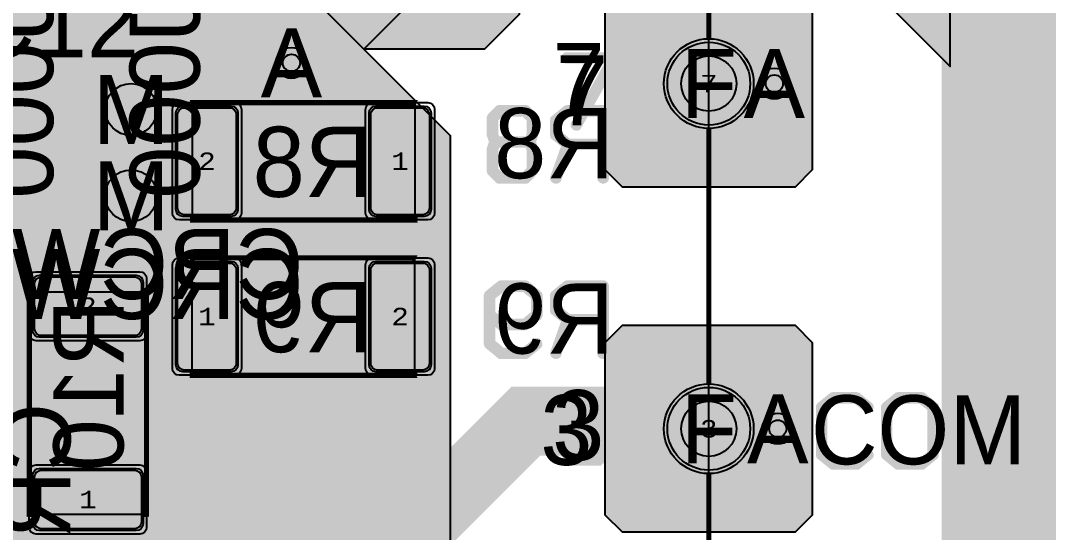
# Model space of a CAD drawing. Extents: x -19 to 284, y -54 to 100.
# Drawn here: x 105.05 to 134.85, y 37 to 51.83 of the extents above; entities that cross this region are included whole.
import ezdxf
from ezdxf.enums import TextEntityAlignment as Align

# ---------------------------------------------------------------- set-up
doc = ezdxf.new("R2010")
doc.units = 0
doc.header["$MEASUREMENT"] = 0
for name, color, linetype in [('ASSEMBLY_OUTLINES_BTM', 191, 'CONTINUOUS'), ('ASSEMBLY_OUTLINES_TOP', 102, 'CONTINUOUS'), ('ASSEMBLY_PART_NUMBERS_BTM', 191, 'CONTINUOUS'), ('ASSEMBLY_REF_DES_BTM', 191, 'CONTINUOUS'), ('DRILL_DRAWING', 21, 'CONTINUOUS'), ('GENERATED_SILKSCREEN_BTM', 255, 'CONTINUOUS'), ('GENERATED_SILKSCREEN_TOP', 140, 'CONTINUOUS'), ('MOUNTING_HOLES_LAYER_BOT17', 42, 'CONTINUOUS'), ('MOUNTING_HOLES_LAYER_TOP', 42, 'CONTINUOUS'), ('PART_HOLES_LAYER_BOTTOM', 30, 'CONTINUOUS'), ('PART_HOLES_LAYER_TOP', 30, 'CONTINUOUS'), ('PART_PADS_LAYER_BOTTOM', 230, 'CONTINUOUS'), ('PART_PADS_LAYER_TOP', 150, 'CONTINUOUS'), ('PART_PADS_SMD_BTM', 230, 'CONTINUOUS'), ('PIN_NUMBERS_BTM', 8, 'CONTINUOUS'), ('PIN_NUMBERS_TOP', 8, 'CONTINUOUS'), ('PLACEMENT_OUTLINES_BTM', 222, 'CONTINUOUS'), ('PLANE_DATA_LAYER_BOTTOM', 230, 'CONTINUOUS'), ('PLANE_DATA_LAYER_TOP', 150, 'CONTINUOUS'), ('PLANE_SHAPES_LAYER_BOTTOM', 230, 'CONTINUOUS'), ('PLANE_SHAPES_LAYER_TOP', 150, 'CONTINUOUS'), ('SILKSCREEN_OUTLINES_BTM', 211, 'CONTINUOUS'), ('SILKSCREEN_OUTLINES_TOP', 150, 'CONTINUOUS'), ('SILKSCREEN_REF_DES_BTM', 211, 'CONTINUOUS'), ('SILKSCREEN_REF_DES_TOP', 150, 'CONTINUOUS'), ('SOLDERMASK_PADS_BTM', 12, 'CONTINUOUS'), ('SOLDERMASK_PADS_TOP', 180, 'CONTINUOUS'), ('SOLDERPASTE_PADS_BTM', 12, 'CONTINUOUS'), ('TRACES_LAYER_BOTTOM', 230, 'CONTINUOUS'), ('VIA_HOLES_LAYER_BOTTOM', 30, 'CONTINUOUS'), ('VIA_HOLES_LAYER_TOP', 30, 'CONTINUOUS'), ('VIA_PADS_LAYER_BOTTOM', 230, 'CONTINUOUS'), ('VIA_PADS_LAYER_TOP', 150, 'CONTINUOUS')]:
    doc.layers.add(name, color=color, linetype=linetype)
doc.styles.add('COURIER_NEW', font='COUR.TTF')
doc.styles.add('VERIBEST_GERBER_0', font='txt')

msp = doc.modelspace()

# ---------------------------------------------------------------- hatches: boundary and pattern name
at = {"layer": 'MOUNTING_HOLES_LAYER_BOT17'}
h = msp.add_hatch(color=256, dxfattribs=at)
edge = h.paths.add_edge_path()
edge.add_arc((108.25, 49.25), 0.75, 0, 360)
h = msp.add_hatch(color=256, dxfattribs=at)
edge = h.paths.add_edge_path()
edge.add_arc((108.25, 46.75), 0.75, 0, 360)
at = {"layer": 'MOUNTING_HOLES_LAYER_TOP'}
h = msp.add_hatch(color=256, dxfattribs=at)
edge = h.paths.add_edge_path()
edge.add_arc((108.25, 49.25), 0.75, 0, 360)
h = msp.add_hatch(color=256, dxfattribs=at)
edge = h.paths.add_edge_path()
edge.add_arc((108.25, 46.75), 0.75, 0, 360)
at = {"layer": 'PART_HOLES_LAYER_BOTTOM'}
h = msp.add_hatch(color=256, dxfattribs=at)
edge = h.paths.add_edge_path()
edge.add_arc((125, 50), 0.8, 0, 360)
h = msp.add_hatch(color=256, dxfattribs=at)
edge = h.paths.add_edge_path()
edge.add_arc((125, 40), 0.8, 0, 360)
at = {"layer": 'PART_HOLES_LAYER_TOP'}
h = msp.add_hatch(color=256, dxfattribs=at)
edge = h.paths.add_edge_path()
edge.add_arc((125, 50), 0.8, 0, 360)
h = msp.add_hatch(color=256, dxfattribs=at)
edge = h.paths.add_edge_path()
edge.add_arc((125, 40), 0.8, 0, 360)
at = {"layer": 'PLANE_DATA_LAYER_BOTTOM'}
h = msp.add_hatch(color=256, dxfattribs=at)
h.paths.add_polyline_path([(217.250002, 20.281564, -0.198909956), (217.227684, 20.227683), (209.272321, 12.272318, -0.198913366), (209.218439, 12.25), (149.781562, 12.25, -0.198913366), (149.72768, 12.272318), (142.750002, 19.249998, 0.207684346), (142.749996, 19.25), (131.8262, 19.25, -0.414213562), (131.75, 19.3262), (131.75, 50.749996), (131.749997, 50.750001), (128.52232, 53.977678, -0.198909956), (128.500002, 54.031559), (128.500002, 55.96844, -0.198909956), (128.52232, 56.022321), (131.749998, 59.249998), (131.75, 59.250004), (131.75, 80.6738, -0.414213562), (131.8262, 80.75), (144.749996, 80.75, 0.207684346), (144.750002, 80.750002), (149.727679, 85.727682, -0.198913366), (149.781561, 85.75), (209.218438, 85.75, -0.198913366), (209.27232, 85.727682), (217.227684, 77.772318, -0.198909956), (217.250002, 77.718437)], flags=0)
h.paths.add_polyline_path([(170, 50, -1), (190, 50, -1)], flags=0)
h = msp.add_hatch(color=256, dxfattribs=at)
h.paths.add_polyline_path([(128, 47.531563, -0.198909956), (127.977682, 47.477682), (127.522318, 47.022318, -0.198913366), (127.468436, 47), (122.531564, 47, -0.198913366), (122.477682, 47.022318), (122.022318, 47.477682, -0.198909956), (122, 47.531563), (122, 52.468437, -0.198909956), (122.022318, 52.522318), (122.477682, 52.977682, -0.198913366), (122.531564, 53), (127.468436, 53, -0.198913366), (127.522318, 52.977682), (127.977682, 52.522318, -0.198909956), (128, 52.468437)], flags=0)
h.paths.add_polyline_path([(123.3, 50, -1), (126.7, 50, -1)], flags=0)
for points in [[(125, 50), (125, 51.7762)], [(125, 50), (123.2238, 50)], [(125, 50), (125, 48.2238)], [(125, 50), (126.7762, 50)], [(125, 40), (125, 41.7762)], [(125, 40), (123.2238, 40)], [(125, 40), (125, 38.2238)], [(125, 40), (126.7762, 40)]]:
    msp.add_hatch(color=256, dxfattribs=at).paths.add_polyline_path(points, is_closed=False, flags=0)
h = msp.add_hatch(color=256, dxfattribs=at)
h.paths.add_polyline_path([(128, 37.531563, -0.198909956), (127.977682, 37.477682), (127.522318, 37.022318, -0.198913366), (127.468436, 37), (122.531564, 37, -0.198913366), (122.477682, 37.022318), (122.022318, 37.477682, -0.198909956), (122, 37.531563), (122, 42.468437, -0.198909956), (122.022318, 42.522318), (122.477682, 42.977682, -0.198913366), (122.531564, 43), (127.468436, 43, -0.198913366), (127.522318, 42.977682), (127.977682, 42.522318, -0.198909956), (128, 42.468437)], flags=0)
h.paths.add_polyline_path([(123.3, 40, -1), (126.7, 40, -1)], flags=0)
at = {"layer": 'PLANE_DATA_LAYER_TOP'}
h = msp.add_hatch(color=256, dxfattribs=at)
h.paths.add_polyline_path([(217.500002, 21.031564, -0.198909956), (217.477684, 20.977683), (209.522321, 13.022318, -0.198913366), (209.468439, 13), (150.031562, 13, -0.198913366), (149.97768, 13.022318), (143.000002, 19.999998, 0.207684346), (142.999996, 20), (132.0762, 20, -0.414213562), (132, 20.0762), (132, 51.999996), (131.999997, 52.000001), (129.500002, 54.499998, 0.207684346), (129.499996, 54.5), (122.000004, 54.5, 0.207684346), (121.999998, 54.499998), (118.522322, 51.02232, -0.198913366), (118.46844, 51.000002), (115.00002, 51, 0.414213562), (115.000012, 50.999992), (115.000015, 50.999987), (117.47768, 48.522322, -0.198909956), (117.499998, 48.468441), (117.499998, 48.46844), (117.5, 7.5762, -0.414213562), (117.4238, 7.5), (105.5762, 7.5, -0.414213562), (105.5, 7.5762), (105.5, 9.499996), (105.499997, 9.500001), (102.500002, 12.499998, 0.207684346), (102.499996, 12.5), (97.500004, 12.5, 0.207684346), (97.499998, 12.499998), (95.500002, 10.500002), (95.5, 10.499996), (95.5, 5.5762, -0.414213562), (95.4238, 5.5), (91.031562, 5.5, -0.198913366), (90.97768, 5.522318), (87.000002, 9.499998, 0.207684346), (86.999996, 9.5), (61.0762, 9.5, -0.414213562), (61, 9.5762), (61, 14.4238, -0.414213562), (61.0762, 14.5), (86.999992, 14.5, 0.414213562), (87, 14.500008), (87.000002, 30.96844), (87.000002, 30.968441, -0.198909956), (87.02232, 31.022322), (88.477678, 32.47768, -0.198913366), (88.53156, 32.499998), (92.1, 32.499999), (94.499996, 32.5, 0.207684346), (94.500002, 32.500002), (98.499998, 36.499998), (98.5, 36.500004), (98.5, 45.4238, -0.414213562), (98.5762, 45.5), (102.499996, 45.5, 0.207684346), (102.500002, 45.500002), (104.499998, 47.499998), (104.5, 47.500004), (104.5, 51.999996), (104.499997, 52.000001), (102.500002, 53.999998, 0.207684346), (102.499996, 54), (80.53156, 54.000002, -0.198913366), (80.477678, 54.02232), (75.02232, 59.477678, -0.198909956), (75.000002, 59.531559), (75.000002, 63.968441, -0.198909956), (75.02232, 64.022322), (75.977678, 64.97768, -0.198913366), (76.03156, 64.999998), (77.9, 64.999998), (84.968438, 65, -0.198913366), (85.02232, 64.977682), (92.499998, 57.500002, 0.207684346), (92.500004, 57.5), (108.468438, 57.5, -0.198913366), (108.52232, 57.477682), (113.499998, 52.500002, 0.207684346), (113.500004, 52.5), (116.499996, 52.5, 0.207684346), (116.500002, 52.500002), (119.477679, 55.477682, -0.198913366), (119.531561, 55.5), (129.499996, 55.5, 0.207684346), (129.500002, 55.500002), (131.999998, 57.999998), (132, 58.000004), (132, 81.4238, -0.414213562), (132.0762, 81.5), (144.999996, 81.5, 0.207684346), (145.000002, 81.500002), (149.977679, 86.477682, -0.198913366), (150.031561, 86.5), (209.468438, 86.5, -0.198913366), (209.52232, 86.477682), (217.477684, 78.522318, -0.198909956), (217.500002, 78.468437)], flags=0)
h.paths.add_polyline_path([(77.9, 60.5, -1), (82.1, 60.5, -1)], flags=0)
h.paths.add_polyline_path([(92.1, 8, -1), (94.9, 8, -1)], flags=0)
h.paths.add_polyline_path([(92.1, 11.5, -1), (94.9, 11.5, -1)], flags=0)
h.paths.add_polyline_path([(97.1, 28.85, -1), (100.7, 28.85, -1)], flags=0)
h.paths.add_polyline_path([(108.667608, 48.071822, 5.81449095), (107.832392, 48.071822, -0.706512233), (107.832392, 47.928178, 5.81449095), (108.667608, 47.928178, -0.706512233)], flags=0)
h.paths.add_polyline_path([(114.999998, 28.499998), (115, 28.500004), (115, 30.499996), (114.999997, 30.500001), (114.000002, 31.499998, 0.207684346), (113.999996, 31.5), (110.000004, 31.5, 0.207684346), (109.999998, 31.499998), (109.000002, 30.500002), (109, 30.499996), (109, 29.0762, -0.414213562), (108.9238, 29), (103.000004, 29, 0.207684346), (102.999998, 28.999998), (98.500002, 24.500002), (98.5, 24.499996), (98.500002, 19.531565), (98.500002, 19.531564, -0.198909956), (98.477684, 19.477683), (96.000002, 17.000002), (96, 16.999996), (96, 15.500004), (96.000003, 15.499999), (97.999998, 13.500002, 0.207684346), (98.000004, 13.5), (100.499996, 13.5, 0.207684346), (100.500002, 13.500002), (101.999998, 14.999998), (102, 15.000004), (102, 15.9238, -0.414213562), (102.0762, 16), (108.4238, 16, -0.414213562), (108.5, 15.9238), (108.5, 15.000004), (108.500003, 14.999999), (109.999998, 13.500002, 0.207684346), (110.000004, 13.5), (112.999996, 13.5, 0.207684346), (113.000002, 13.500002), (114.999998, 15.499998), (115, 15.500004), (115, 16.999996), (114.999997, 17.000001), (112.52232, 19.477678, -0.198909956), (112.500002, 19.531559), (112.500002, 25.96844, -0.198909956), (112.52232, 26.022321)], flags=0)
h.paths.add_polyline_path([(113.307457, 10.178956, 2.670433281), (113.307457, 11.821044, -0.455102068), (113.192543, 11.821044, 2.670433281), (113.192543, 10.178956, -0.455102068)], flags=0)
h.paths.add_polyline_path([(170.605853, 50, -1), (189.394147, 50, -1)], flags=0)
h = msp.add_hatch(color=256, dxfattribs=at)
h.paths.add_polyline_path([(128, 47.531563, -0.198909956), (127.977682, 47.477682), (127.522318, 47.022318, -0.198913366), (127.468436, 47), (122.531564, 47, -0.198913366), (122.477682, 47.022318), (122.022318, 47.477682, -0.198909956), (122, 47.531563), (122, 52.468437, -0.198909956), (122.022318, 52.522318), (122.477682, 52.977682, -0.198913366), (122.531564, 53), (127.468436, 53, -0.198913366), (127.522318, 52.977682), (127.977682, 52.522318, -0.198909956), (128, 52.468437)], flags=0)
h.paths.add_polyline_path([(123.3, 50, -1), (126.7, 50, -1)], flags=0)
for points in [[(125, 50), (125, 51.7762)], [(125, 50), (123.2238, 50)], [(125, 50), (125, 48.2238)], [(125, 50), (126.7762, 50)], [(125, 40), (125, 41.7762)], [(125, 40), (123.2238, 40)], [(125, 40), (125, 38.2238)], [(125, 40), (126.7762, 40)]]:
    msp.add_hatch(color=256, dxfattribs=at).paths.add_polyline_path(points, is_closed=False, flags=0)
h = msp.add_hatch(color=256, dxfattribs=at)
h.paths.add_polyline_path([(128, 37.531563, -0.198909956), (127.977682, 37.477682), (127.522318, 37.022318, -0.198913366), (127.468436, 37), (122.531564, 37, -0.198913366), (122.477682, 37.022318), (122.022318, 37.477682, -0.198909956), (122, 37.531563), (122, 42.468437, -0.198909956), (122.022318, 42.522318), (122.477682, 42.977682, -0.198913366), (122.531564, 43), (127.468436, 43, -0.198913366), (127.522318, 42.977682), (127.977682, 42.522318, -0.198909956), (128, 42.468437)], flags=0)
h.paths.add_polyline_path([(123.3, 40, -1), (126.7, 40, -1)], flags=0)
at = {"layer": 'PLANE_SHAPES_LAYER_BOTTOM'}
for points in [[(128.5, 54), (132, 50.5), (132, 54)], [(128, 47.5), (127.5, 47), (122.5, 47), (122, 47.5), (122, 52.5), (122.5, 53), (127.5, 53), (128, 52.5)], [(128, 37.5), (127.5, 37), (122.5, 37), (122, 37.5), (122, 42.5), (122.5, 43), (127.5, 43), (128, 42.5)]]:
    msp.add_hatch(color=256, dxfattribs=at).paths.add_polyline_path(points, flags=0)
at = {"layer": 'PLANE_SHAPES_LAYER_TOP'}
for points in [[(117.5, 31.5), (96, 31.5), (96, 13.5), (117.5, 13.5), (117.5, 7.5), (105.5, 7.5), (105.5, 12.5), (94.5, 12.5), (94.5, 9.5), (61, 9.5), (61, 14.5), (87, 14.5), (87, 31), (88.5, 32.5), (98.5, 32.5), (98.5, 45.5), (104.5, 45.5), (104.5, 54), (80.5, 54), (75, 59.5), (75, 64), (76, 65), (85, 65), (85, 57.5), (108.5, 57.5), (108.5, 52.5), (113.5, 52.5), (117.5, 48.5)], [(119.5, 52), (118.5, 51), (115, 51), (119.5, 55.5)], [(128, 47.5), (127.5, 47), (122.5, 47), (122, 47.5), (122, 52.5), (122.5, 53), (127.5, 53), (128, 52.5)], [(128, 37.5), (127.5, 37), (122.5, 37), (122, 37.5), (122, 42.5), (122.5, 43), (127.5, 43), (128, 42.5)]]:
    msp.add_hatch(color=256, dxfattribs=at).paths.add_polyline_path(points, flags=0)
at = {"layer": 'VIA_HOLES_LAYER_BOTTOM'}
h = msp.add_hatch(color=256, dxfattribs=at)
edge = h.paths.add_edge_path()
edge.add_arc((112.9, 50.6), 0.25, 0, 360)
h = msp.add_hatch(color=256, dxfattribs=at)
edge = h.paths.add_edge_path()
edge.add_arc((126.9, 50), 0.25, 0, 360)
h = msp.add_hatch(color=256, dxfattribs=at)
edge = h.paths.add_edge_path()
edge.add_arc((127, 40), 0.25, 0, 360)
at = {"layer": 'VIA_HOLES_LAYER_TOP'}
h = msp.add_hatch(color=256, dxfattribs=at)
edge = h.paths.add_edge_path()
edge.add_arc((112.9, 50.6), 0.25, 0, 360)
h = msp.add_hatch(color=256, dxfattribs=at)
edge = h.paths.add_edge_path()
edge.add_arc((126.9, 50), 0.25, 0, 360)
h = msp.add_hatch(color=256, dxfattribs=at)
edge = h.paths.add_edge_path()
edge.add_arc((127, 40), 0.25, 0, 360)

# ---------------------------------------------------------------- linework, layer by layer
at = {"layer": 'ASSEMBLY_OUTLINES_BTM'}
for points in [[(110.03, 46.05), (110.03, 49.45), (116.48, 49.45), (116.48, 46.05)], [(110.02, 41.55), (110.02, 44.95), (116.47, 44.95), (116.47, 41.55)], [(105.3, 37.52), (105.3, 43.97), (108.7, 43.97), (108.7, 37.52)]]:
    msp.add_lwpolyline(points, close=True, dxfattribs=at)
at = {"layer": 'GENERATED_SILKSCREEN_BTM', "const_width": 0.15}
for points in [[(116.480005, 49.425), (116.479995, 49.425), (116.479995, 49.449995), (110.030005, 49.449995), (110.030005, 49.425), (110.029995, 49.425), (110.029995, 49.45, -0.414213562), (110.03, 49.450005), (116.48, 49.450005, -0.414213562), (116.480005, 49.45), (116.480005, 49.425)], [(116.480005, 46.05, -0.414213562), (116.48, 46.049995), (110.03, 46.049995, -0.414213562), (110.029995, 46.05), (110.029995, 46.075), (110.030005, 46.075), (110.030005, 46.050005), (116.479995, 46.050005), (116.479995, 46.075), (116.480005, 46.075), (116.480005, 46.05)], [(116.470005, 44.925), (116.469995, 44.925), (116.469995, 44.949995), (110.020005, 44.949995), (110.020005, 44.925), (110.019995, 44.925), (110.019995, 44.95, -0.414213562), (110.02, 44.950005), (116.47, 44.950005, -0.414213562), (116.470005, 44.95), (116.470005, 44.925)], [(105.325, 43.969995), (105.300005, 43.969995), (105.300005, 37.520005), (105.325, 37.520005), (105.325, 37.519995), (105.3, 37.519995, -0.414213562), (105.299995, 37.52), (105.299995, 43.97, -0.414213562), (105.3, 43.970005), (105.325, 43.970005), (105.325, 43.969995)], [(108.700005, 37.52, -0.414213562), (108.7, 37.519995), (108.675, 37.519995), (108.675, 37.520005), (108.699995, 37.520005), (108.699995, 43.969995), (108.675, 43.969995), (108.675, 43.970005), (108.7, 43.970005, -0.414213562), (108.700005, 43.97), (108.700005, 37.52)], [(116.470005, 41.55, -0.414213562), (116.47, 41.549995), (110.02, 41.549995, -0.414213562), (110.019995, 41.55), (110.019995, 41.575), (110.020005, 41.575), (110.020005, 41.550005), (116.469995, 41.550005), (116.469995, 41.575), (116.470005, 41.575), (116.470005, 41.55)]]:
    msp.add_lwpolyline(points, format="xyb", dxfattribs=at)
at = {"layer": 'GENERATED_SILKSCREEN_BTM', "const_width": 0.254}
for points in [[(118.692984, 48.505648), (118.758008, 48.310576), (118.692984, 48.115504), (118.692984, 48.109408), (118.690952, 48.10128), (118.690952, 47.473392), (118.690952, 47.467296), (118.692984, 47.4612), (118.695016, 47.453072), (118.703144, 47.444944), (118.906344, 47.235648), (118.916504, 47.22752), (118.926664, 47.225488), (118.934792, 47.223456), (119.680536, 47.223456), (119.686632, 47.223456), (119.692728, 47.225488), (119.700856, 47.22752), (119.708984, 47.235648), (119.912184, 47.444944), (119.922344, 47.453072), (119.924376, 47.4612), (119.924376, 47.473392), (119.924376, 48.10128), (119.924376, 48.109408), (119.924376, 48.113472), (119.922344, 48.115504), (119.85732, 48.310576), (119.922344, 48.505648), (119.924376, 48.50768), (119.924376, 48.519872), (119.924376, 49.007552), (119.924376, 49.01568), (119.922344, 49.02584), (119.912184, 49.036), (119.708984, 49.245296), (119.700856, 49.251392), (119.692728, 49.253424), (119.686632, 49.255456), (119.680536, 49.255456), (118.934792, 49.255456), (118.926664, 49.253424), (118.916504, 49.251392), (118.906344, 49.245296), (118.703144, 49.036), (118.695016, 49.023808), (118.692984, 49.01568), (118.690952, 49.007552), (118.690952, 48.519872), (118.690952, 48.511744), (118.692984, 48.50768), (118.692984, 48.505648)], [(119.843096, 48.9852), (119.843096, 48.523936), (119.788232, 48.349184), (118.83116, 48.349184), (118.772232, 48.523936), (118.772232, 48.9852), (118.95308, 49.172144), (119.660216, 49.172144), (119.843096, 48.9852)], [(120.53804, 48.483296), (120.531944, 48.48736), (120.529912, 48.49752), (120.525848, 48.50768), (120.523816, 48.51784), (120.523816, 48.936432), (120.525848, 48.946592), (120.529912, 48.952688), (120.529912, 48.958784), (120.531944, 48.960816), (120.536008, 48.962848), (120.53804, 48.966912), (120.88348, 49.247328), (120.89364, 49.251392), (120.901768, 49.253424), (120.909896, 49.255456), (121.934024, 49.255456), (121.952312, 49.251392), (121.964504, 49.241232), (121.974664, 49.22904), (121.978728, 49.214816), (121.978728, 47.264096), (121.974664, 47.24784), (121.964504, 47.23768), (121.952312, 47.231584), (121.938088, 47.229552), (121.921832, 47.231584), (121.907608, 47.23768), (121.897448, 47.24784), (121.893384, 47.264096), (121.893384, 48.198816), (120.938344, 48.198816), (120.605096, 47.251904), (120.596968, 47.23768), (120.582744, 47.229552), (120.56852, 47.22752), (120.554296, 47.231584), (120.542104, 47.23768), (120.531944, 47.24784), (120.52788, 47.262064), (120.529912, 47.27832), (120.86316, 48.225232), (120.53804, 48.483296)], [(121.893384, 49.172144), (120.922088, 49.172144), (120.605096, 48.916112), (120.605096, 48.53816), (120.922088, 48.280096), (121.893384, 48.280096), (121.893384, 49.172144)], [(119.843096, 48.093152), (119.843096, 47.49168), (119.660216, 47.306768), (118.95308, 47.306768), (118.772232, 47.49168), (118.772232, 48.093152), (118.83116, 48.267904), (119.788232, 48.267904), (119.843096, 48.093152)], [(119.695776, 42.151584), (120.037152, 42.429968), (120.043248, 42.434032), (120.047312, 42.440128), (120.049344, 42.45232), (120.047312, 42.466544), (120.041216, 42.480768), (120.031056, 42.490928), (120.018864, 42.499056), (120.00464, 42.501088), (119.990416, 42.497024), (119.6592, 42.226768), (119.002864, 42.226768), (118.685872, 42.4828), (118.685872, 43.212288), (118.962224, 42.988768), (118.970352, 42.984704), (118.972384, 42.982672), (118.97848, 42.98064), (118.986608, 42.98064), (119.671392, 42.98064), (119.67952, 42.98064), (119.691712, 42.984704), (119.695776, 42.988768), (120.037152, 43.26512), (120.043248, 43.267152), (120.04528, 43.271216), (120.049344, 43.277312), (120.053408, 43.291536), (120.05544, 43.299664), (120.05544, 43.856432), (120.053408, 43.866592), (120.049344, 43.87472), (120.04528, 43.880816), (120.043248, 43.882848), (120.037152, 43.888944), (119.695776, 44.167328), (119.687648, 44.16936), (119.683584, 44.171392), (119.67952, 44.173424), (119.671392, 44.175456), (118.986608, 44.175456), (118.97848, 44.173424), (118.974416, 44.171392), (118.96832, 44.16936), (118.960192, 44.167328), (118.618816, 43.888944), (118.61272, 43.878784), (118.610688, 43.870656), (118.606624, 43.86456), (118.604592, 43.856432), (118.604592, 42.46248), (118.606624, 42.456384), (118.610688, 42.44216), (118.61272, 42.438096), (118.618816, 42.429968), (118.960192, 42.151584), (118.970352, 42.14752), (118.972384, 42.145488), (118.97848, 42.145488), (118.980512, 42.143456), (118.982544, 42.143456), (118.986608, 42.143456), (119.671392, 42.143456), (119.67952, 42.145488), (119.687648, 42.14752), (119.695776, 42.151584)], [(119.972128, 43.836112), (119.972128, 43.319984), (119.6592, 43.06192), (119.002864, 43.06192), (118.685872, 43.319984), (118.685872, 43.836112), (119.002864, 44.092144), (119.6592, 44.092144), (119.972128, 43.836112)], [(120.537024, 43.403296), (120.530928, 43.40736), (120.528896, 43.41752), (120.524832, 43.42768), (120.5228, 43.43784), (120.5228, 43.856432), (120.524832, 43.866592), (120.528896, 43.872688), (120.528896, 43.878784), (120.530928, 43.880816), (120.534992, 43.882848), (120.537024, 43.886912), (120.882464, 44.167328), (120.892624, 44.171392), (120.900752, 44.173424), (120.90888, 44.175456), (121.933008, 44.175456), (121.951296, 44.171392), (121.963488, 44.161232), (121.973648, 44.14904), (121.977712, 44.134816), (121.977712, 42.184096), (121.973648, 42.16784), (121.963488, 42.15768), (121.951296, 42.151584), (121.937072, 42.149552), (121.920816, 42.151584), (121.906592, 42.15768), (121.896432, 42.16784), (121.892368, 42.184096), (121.892368, 43.118816), (120.937328, 43.118816), (120.60408, 42.171904), (120.595952, 42.15768), (120.581728, 42.149552), (120.567504, 42.14752), (120.55328, 42.151584), (120.541088, 42.15768), (120.530928, 42.16784), (120.526864, 42.182064), (120.528896, 42.19832), (120.862144, 43.145232), (120.537024, 43.403296)], [(121.892368, 44.092144), (120.921072, 44.092144), (120.60408, 43.836112), (120.60408, 43.45816), (120.921072, 43.200096), (121.892368, 43.200096), (121.892368, 44.092144)]]:
    msp.add_lwpolyline(points, dxfattribs=at)
at = {"layer": 'GENERATED_SILKSCREEN_TOP', "const_width": 0.15}
for points in [[(125.000005, 51.275, 0.000001961), (124.999995, 51.275), (124.999995, 58.725, 0.000001961), (125.000005, 58.725), (125.000005, 51.275)], [(125.000005, 41.275, 0.000001961), (124.999995, 41.275), (124.999995, 48.725, 0.000001961), (125.000005, 48.725), (125.000005, 41.275)], [(125.000005, 31.275, 0.000001961), (124.999995, 31.275), (124.999995, 38.725, 0.000001961), (125.000005, 38.725), (125.000005, 31.275)]]:
    msp.add_lwpolyline(points, format="xyb", dxfattribs=at)
at = {"layer": 'GENERATED_SILKSCREEN_TOP'}
for points, const_width in [([(105.983104, 50.806768), (105.966848, 50.802704), (105.95872, 50.794576), (105.952624, 50.780352), (105.950592, 50.764096), (105.952624, 50.749872), (105.95872, 50.735648), (105.966848, 50.725488), (105.983104, 50.723456), (106.775584, 50.723456), (106.789808, 50.725488), (106.802, 50.735648), (106.808096, 50.749872), (106.810128, 50.764096), (106.808096, 50.780352), (106.802, 50.794576), (106.789808, 50.802704), (106.775584, 50.806768), (106.417952, 50.806768), (106.417952, 52.714816)], 0.254), ([(106.338704, 52.5868), (106.338704, 50.806768), (105.983104, 50.806768)], 0.254), ([(108.97624, 52.123504), (107.622928, 51.024192), (107.622928, 50.806768), (108.949824, 50.806768), (108.964048, 50.802704), (108.97624, 50.794576), (108.982336, 50.780352), (108.984368, 50.764096), (108.982336, 50.749872), (108.97624, 50.735648), (108.964048, 50.72752), (108.949824, 50.723456), (107.580256, 50.723456), (107.564, 50.72752), (107.55384, 50.73768), (107.54368, 50.74784), (107.539616, 50.764096), (107.539616, 51.04248), (107.541648, 51.048576), (107.545712, 51.0628), (107.549776, 51.068896), (107.55384, 51.07296), (107.557904, 51.077024), (108.909184, 52.178368)], 0.254), ([(104.826896, 50.806768), (105.162176, 51.077024), (105.170304, 51.081088), (105.180464, 51.08312), (105.190624, 51.081088), (105.200784, 51.074992), (105.210944, 51.066864), (105.21704, 51.056704), (105.221104, 51.044512), (105.223136, 51.03232), (105.219072, 51.020128), (105.210944, 51.009968), (104.867536, 50.731584)], 0.254), ([(121.123175, 48.81639), (121.119115, 48.80218), (121.121145, 48.78797), (121.131295, 48.77579), (121.141445, 48.76767), (121.155655, 48.76361), (121.169865, 48.76158), (121.182045, 48.76564), (121.192195, 48.77782), (122.286365, 50.72459), (122.290425, 50.73474), (122.290425, 50.74286), (122.290425, 50.75098), (122.286365, 50.7591), (122.280275, 50.77128), (122.272155, 50.7794), (122.262005, 50.78346), (122.251855, 50.78549), (120.881605, 50.78549), (120.867395, 50.78143), (120.857245, 50.77128), (120.849125, 50.7591), (120.847095, 50.74286), (120.849125, 50.72865), (120.857245, 50.71444), (120.867395, 50.70429), (120.881605, 50.70226), (122.182835, 50.70226), (121.123175, 48.81639)], 0.25), ([(121.092345, 39.06361), (120.749275, 39.34172), (120.739125, 39.35187), (120.737095, 39.36405), (120.739125, 39.37826), (120.747245, 39.39247), (120.757395, 39.40262), (120.769575, 39.41074), (120.783785, 39.41277), (120.797995, 39.40871), (121.128885, 39.13872), (121.784575, 39.13872), (122.101255, 39.3945), (122.101255, 39.77208), (121.788635, 40.02989), (121.451655, 40.02989), (121.435415, 40.03395), (121.425265, 40.04207), (121.419175, 40.05628), (121.417145, 40.07049), (121.419175, 40.0847), (121.425265, 40.09688), (121.435415, 40.10703), (121.451655, 40.11109), (121.788635, 40.11109), (122.101255, 40.3689), (122.101255, 40.74648), (121.784575, 41.00226), (121.128885, 41.00226), (120.797995, 40.73227), (120.783785, 40.72821), (120.769575, 40.73024), (120.757395, 40.73633), (120.747245, 40.74851), (120.739125, 40.76069), (120.737095, 40.7749), (120.739125, 40.78911), (120.749275, 40.79926), (121.092345, 41.07737), (121.098435, 41.0794), (121.104525, 41.08143), (121.106555, 41.08346), (121.114675, 41.08549), (121.798785, 41.08549), (121.808935, 41.08346), (121.812995, 41.08143), (121.819085, 41.0794), (121.825175, 41.07737), (122.168245, 40.79926), (122.174335, 40.78911), (122.176365, 40.78099), (122.180425, 40.7749), (122.182455, 40.76678), (122.182455, 40.3486), (122.180425, 40.34251), (122.176365, 40.3283), (122.174335, 40.31815), (122.168245, 40.31409), (121.869835, 40.07049), (122.168245, 39.82689), (122.170275, 39.82283), (122.174335, 39.81877), (122.176365, 39.81674), (122.176365, 39.81268), (122.180425, 39.79847), (122.182455, 39.79238), (122.182455, 39.3742), (122.180425, 39.36405), (122.176365, 39.35593), (122.174335, 39.34781), (122.168245, 39.34172), (121.825175, 39.06361), (121.817055, 39.05955), (121.815025, 39.05752), (121.808935, 39.05752), (121.806905, 39.05549), (121.804875, 39.05549), (121.798785, 39.05549), (121.114675, 39.05549), (121.106555, 39.05752), (121.098435, 39.05955), (121.092345, 39.06361)], 0.25), ([(133.353, 38.976), (133.355, 38.96), (133.365, 38.95), (133.379, 38.944), (133.393, 38.942), (133.407, 38.944), (133.419, 38.95), (133.429, 38.96), (133.433, 38.976), (133.433, 40.888), (133.433, 40.894), (133.433, 40.896), (133.431, 40.91), (133.425, 40.92), (133.413, 40.926), (133.399, 40.928), (133.385, 40.93), (133.375, 40.928), (133.365, 40.924), (133.359, 40.916), (132.719, 39.878), (132.081, 40.916), (132.071, 40.926), (132.063, 40.93), (132.051, 40.93), (132.041, 40.928), (132.025, 40.926), (132.013, 40.92), (132.007, 40.91), (132.003, 40.896), (132.003, 40.894), (132.003, 40.888), (132.003, 38.976), (132.007, 38.96), (132.017, 38.95), (132.029, 38.944), (132.043, 38.942), (132.059, 38.944), (132.073, 38.95), (132.083, 38.96), (132.087, 38.976), (132.087, 40.75), (132.683, 39.776), (132.691, 39.768), (132.699, 39.762), (132.709, 39.76), (132.719, 39.762), (132.729, 39.76), (132.739, 39.762), (132.747, 39.768), (132.755, 39.776), (133.353, 40.75), (133.353, 38.976)], 0.25), ([(128.583, 38.944), (128.247, 39.218), (128.237, 39.224), (128.235, 39.232), (128.231, 39.24), (128.229, 39.25), (128.229, 40.622), (128.231, 40.632), (128.235, 40.64), (128.239, 40.644), (128.241, 40.648), (128.245, 40.654), (128.583, 40.928), (128.589, 40.93), (128.595, 40.932), (128.597, 40.934), (128.605, 40.936), (129.279, 40.936), (129.289, 40.934), (129.293, 40.932), (129.299, 40.93), (129.305, 40.928), (129.643, 40.654), (129.651, 40.644), (129.655, 40.628), (129.653, 40.616), (129.649, 40.606), (129.643, 40.598), (129.633, 40.59), (129.623, 40.584), (129.613, 40.582), (129.603, 40.582), (129.595, 40.588), (129.265, 40.854), (128.619, 40.854), (128.311, 40.602), (128.311, 39.27), (128.619, 39.018), (129.265, 39.018), (129.595, 39.284), (129.603, 39.288), (129.613, 39.29), (129.623, 39.288), (129.633, 39.282), (129.643, 39.274), (129.649, 39.264), (129.653, 39.252), (129.655, 39.24), (129.651, 39.228), (129.643, 39.218), (129.305, 38.944), (129.297, 38.94), (129.295, 38.938), (129.289, 38.938), (129.287, 38.936), (129.285, 38.936), (129.279, 38.936), (128.605, 38.936), (128.597, 38.938), (128.589, 38.94), (128.583, 38.944)], 0.25), ([(131.543, 40.622), (131.543, 39.25), (131.541, 39.24), (131.537, 39.232), (131.535, 39.224), (131.529, 39.218), (131.193, 38.944), (131.183, 38.94), (131.181, 38.938), (131.177, 38.938), (131.173, 38.936), (131.171, 38.936), (131.167, 38.936), (130.493, 38.936), (130.485, 38.938), (130.477, 38.94), (130.469, 38.944), (130.133, 39.218), (130.125, 39.224), (130.121, 39.232), (130.117, 39.24), (130.115, 39.25), (130.115, 40.622), (130.117, 40.632), (130.121, 40.64), (130.125, 40.644), (130.129, 40.648), (130.133, 40.654), (130.469, 40.928), (130.477, 40.93), (130.483, 40.932), (130.485, 40.934), (130.493, 40.936), (131.167, 40.936), (131.175, 40.934), (131.177, 40.934), (131.179, 40.932), (131.185, 40.93), (131.193, 40.928), (131.529, 40.654), (131.531, 40.648), (131.535, 40.646), (131.537, 40.644), (131.537, 40.64), (131.541, 40.632), (131.543, 40.622)], 0.25), ([(130.197, 40.602), (130.197, 39.27), (130.505, 39.018), (131.151, 39.018), (131.463, 39.27), (131.463, 40.602), (131.151, 40.854), (130.505, 40.854), (130.197, 40.602)], 0.25)]:
    msp.add_lwpolyline(points, dxfattribs=dict(at, const_width=const_width))
at = {"layer": 'MOUNTING_HOLES_LAYER_BOT17'}
for centre in [(108.25, 49.25), (108.25, 46.75)]:
    msp.add_circle(centre, 0.75, dxfattribs=at)
at = {"layer": 'MOUNTING_HOLES_LAYER_TOP'}
for centre in [(108.25, 49.25), (108.25, 46.75)]:
    msp.add_circle(centre, 0.75, dxfattribs=at)
at = {"layer": 'PART_HOLES_LAYER_BOTTOM'}
for centre in [(125, 50), (125, 40)]:
    msp.add_circle(centre, 0.8, dxfattribs=at)
at = {"layer": 'PART_HOLES_LAYER_TOP'}
for centre in [(125, 50), (125, 40)]:
    msp.add_circle(centre, 0.8, dxfattribs=at)
at = {"layer": 'PART_PADS_LAYER_BOTTOM'}
for centre in [(125, 50), (125, 40)]:
    msp.add_circle(centre, 1.2, dxfattribs=at)
at = {"layer": 'PART_PADS_LAYER_TOP'}
for centre in [(125, 50), (125, 40)]:
    msp.add_circle(centre, 1.2, dxfattribs=at)
at = {"layer": 'PART_PADS_SMD_BTM'}
for points in [[(109.75, 46.15, -0.414213562), (109.55, 46.35), (109.55, 49.15, -0.414213562), (109.75, 49.35), (111.15, 49.35, -0.414213562), (111.35, 49.15), (111.35, 46.35, -0.414213562), (111.15, 46.15)], [(115.35, 46.15, -0.414213562), (115.15, 46.35), (115.15, 49.15, -0.414213562), (115.35, 49.35), (116.75, 49.35, -0.414213562), (116.95, 49.15), (116.95, 46.35, -0.414213562), (116.75, 46.15)], [(111.15, 44.85, -0.414213562), (111.35, 44.65), (111.35, 41.85, -0.414213562), (111.15, 41.65), (109.75, 41.65, -0.414213562), (109.55, 41.85), (109.55, 44.65, -0.414213562), (109.75, 44.85)], [(116.75, 44.85, -0.414213562), (116.95, 44.65), (116.95, 41.85, -0.414213562), (116.75, 41.65), (115.35, 41.65, -0.414213562), (115.15, 41.85), (115.15, 44.65, -0.414213562), (115.35, 44.85)], [(105.4, 44.25, -0.414213562), (105.6, 44.45), (108.4, 44.45, -0.414213562), (108.6, 44.25), (108.6, 42.85, -0.414213562), (108.4, 42.65), (105.6, 42.65, -0.414213562), (105.4, 42.85)], [(105.4, 38.65, -0.414213562), (105.6, 38.85), (108.4, 38.85, -0.414213562), (108.6, 38.65), (108.6, 37.25, -0.414213562), (108.4, 37.05), (105.6, 37.05, -0.414213562), (105.4, 37.25)]]:
    msp.add_lwpolyline(points, format="xyb", close=True, dxfattribs=at)
at = {"layer": 'PLACEMENT_OUTLINES_BTM'}
for points in [[(110.03, 46.05), (110.03, 49.45), (116.48, 49.45), (116.48, 46.05)], [(110.02, 41.55), (110.02, 44.95), (116.47, 44.95), (116.47, 41.55)], [(105.3, 37.52), (105.3, 43.97), (108.7, 43.97), (108.7, 37.52)]]:
    msp.add_lwpolyline(points, close=True, dxfattribs=at)
at = {"layer": 'PLANE_DATA_LAYER_BOTTOM', "const_width": 1}
for points in [[(125, 50), (125, 51.7762)], [(125, 50), (123.2238, 50)], [(125, 50), (125, 48.2238)], [(125, 50), (126.7762, 50)], [(125, 40), (125, 41.7762)], [(125, 40), (123.2238, 40)], [(125, 40), (125, 38.2238)], [(125, 40), (126.7762, 40)]]:
    msp.add_lwpolyline(points, dxfattribs=at)
at = {"layer": 'PLANE_DATA_LAYER_TOP', "const_width": 1}
for points in [[(125, 50), (125, 51.7762)], [(125, 50), (123.2238, 50)], [(125, 50), (125, 48.2238)], [(125, 50), (126.7762, 50)], [(125, 40), (125, 41.7762)], [(125, 40), (123.2238, 40)], [(125, 40), (125, 38.2238)], [(125, 40), (126.7762, 40)]]:
    msp.add_lwpolyline(points, dxfattribs=at)
at = {"layer": 'PLANE_SHAPES_LAYER_BOTTOM'}
for points in [[(128.5, 54), (132, 50.5), (132, 54)], [(128, 47.5), (127.5, 47), (122.5, 47), (122, 47.5), (122, 52.5), (122.5, 53), (127.5, 53), (128, 52.5)], [(128, 37.5), (127.5, 37), (122.5, 37), (122, 37.5), (122, 42.5), (122.5, 43), (127.5, 43), (128, 42.5)]]:
    msp.add_lwpolyline(points, close=True, dxfattribs=at)
msp.add_solid([(131.75, 19.25), (149.75, 19.25), (131.75, 80.75), (149.75, 80.75)], dxfattribs=at)
at = {"layer": 'PLANE_SHAPES_LAYER_TOP'}
msp.add_lwpolyline([(98.5, 32.5), (98.5, 45.5), (104.5, 45.5), (104.5, 54), (80.5, 54), (75, 59.5), (75, 64), (76, 65), (85, 65), (85, 57.5), (108.5, 57.5), (108.5, 52.5), (113.5, 52.5), (117.5, 48.5), (117.5, 31.5)], dxfattribs=at)
for points in [[(119.5, 52), (118.5, 51), (115, 51), (119.5, 55.5)], [(128, 47.5), (127.5, 47), (122.5, 47), (122, 47.5), (122, 52.5), (122.5, 53), (127.5, 53), (128, 52.5)], [(128, 37.5), (127.5, 37), (122.5, 37), (122, 37.5), (122, 42.5), (122.5, 43), (127.5, 43), (128, 42.5)]]:
    msp.add_lwpolyline(points, close=True, dxfattribs=at)
for points in [[(132, 20), (150, 20), (132, 81.5), (150, 81.5)], [(113.5, 51), (118.5, 51), (113.5, 52.5), (118.5, 52.5)]]:
    msp.add_solid(points, dxfattribs=at)
at = {"layer": 'SILKSCREEN_OUTLINES_BTM'}
for points in [[(110.03, 46.05), (110.03, 49.45), (116.48, 49.45), (116.48, 46.05)], [(110.02, 41.55), (110.02, 44.95), (116.47, 44.95), (116.47, 41.55)], [(105.3, 37.52), (105.3, 43.97), (108.7, 43.97), (108.7, 37.52)]]:
    msp.add_lwpolyline(points, close=True, dxfattribs=at)
at = {"layer": 'SILKSCREEN_OUTLINES_TOP'}
msp.add_lwpolyline([(125, 20), (125, 80.25)], dxfattribs=at)
at = {"layer": 'SOLDERMASK_PADS_BTM'}
for points in [[(109.65, 46.05, -0.414213562), (109.45, 46.25), (109.45, 49.25, -0.414213562), (109.65, 49.45), (111.25, 49.45, -0.414213562), (111.45, 49.25), (111.45, 46.25, -0.414213562), (111.25, 46.05)], [(115.25, 46.05, -0.414213562), (115.05, 46.25), (115.05, 49.25, -0.414213562), (115.25, 49.45), (116.85, 49.45, -0.414213562), (117.05, 49.25), (117.05, 46.25, -0.414213562), (116.85, 46.05)], [(111.25, 44.95, -0.414213562), (111.45, 44.75), (111.45, 41.75, -0.414213562), (111.25, 41.55), (109.65, 41.55, -0.414213562), (109.45, 41.75), (109.45, 44.75, -0.414213562), (109.65, 44.95)], [(116.85, 44.95, -0.414213562), (117.05, 44.75), (117.05, 41.75, -0.414213562), (116.85, 41.55), (115.25, 41.55, -0.414213562), (115.05, 41.75), (115.05, 44.75, -0.414213562), (115.25, 44.95)], [(105.3, 44.35, -0.414213562), (105.5, 44.55), (108.5, 44.55, -0.414213562), (108.7, 44.35), (108.7, 42.75, -0.414213562), (108.5, 42.55), (105.5, 42.55, -0.414213562), (105.3, 42.75)], [(105.3, 38.75, -0.414213562), (105.5, 38.95), (108.5, 38.95, -0.414213562), (108.7, 38.75), (108.7, 37.15, -0.414213562), (108.5, 36.95), (105.5, 36.95, -0.414213562), (105.3, 37.15)]]:
    msp.add_lwpolyline(points, format="xyb", close=True, dxfattribs=at)
for centre in [(125, 50), (125, 40)]:
    msp.add_circle(centre, 1.3, dxfattribs=at)
at = {"layer": 'SOLDERMASK_PADS_TOP'}
for centre in [(125, 50), (125, 40)]:
    msp.add_circle(centre, 1.3, dxfattribs=at)
at = {"layer": 'SOLDERPASTE_PADS_BTM'}
for points in [[(109.8, 46.2, -0.414213562), (109.6, 46.4), (109.6, 49.1, -0.414213562), (109.8, 49.3), (111.1, 49.3, -0.414213562), (111.3, 49.1), (111.3, 46.4, -0.414213562), (111.1, 46.2)], [(115.4, 46.2, -0.414213562), (115.2, 46.4), (115.2, 49.1, -0.414213562), (115.4, 49.3), (116.7, 49.3, -0.414213562), (116.9, 49.1), (116.9, 46.4, -0.414213562), (116.7, 46.2)], [(111.1, 44.8, -0.414213562), (111.3, 44.6), (111.3, 41.9, -0.414213562), (111.1, 41.7), (109.8, 41.7, -0.414213562), (109.6, 41.9), (109.6, 44.6, -0.414213562), (109.8, 44.8)], [(116.7, 44.8, -0.414213562), (116.9, 44.6), (116.9, 41.9, -0.414213562), (116.7, 41.7), (115.4, 41.7, -0.414213562), (115.2, 41.9), (115.2, 44.6, -0.414213562), (115.4, 44.8)], [(105.45, 44.2, -0.414213562), (105.65, 44.4), (108.35, 44.4, -0.414213562), (108.55, 44.2), (108.55, 42.9, -0.414213562), (108.35, 42.7), (105.65, 42.7, -0.414213562), (105.45, 42.9)], [(105.45, 38.6, -0.414213562), (105.65, 38.8), (108.35, 38.8, -0.414213562), (108.55, 38.6), (108.55, 37.3, -0.414213562), (108.35, 37.1), (105.65, 37.1, -0.414213562), (105.45, 37.3)]]:
    msp.add_lwpolyline(points, format="xyb", close=True, dxfattribs=at)
at = {"layer": 'TRACES_LAYER_BOTTOM'}
for points, const_width in [([(112.9, 50.6), (112.9, 55.019975), (106.5, 61.419975), (106.5, 65.35)], 1), ([(110.45, 47.75), (110.45, 51.302714), (106.252714, 55.5), (104.05, 55.5)], 1), ([(116.05, 47.75), (116.05, 43.25)], 0.5), ([(107, 43.55), (108.975, 43.55), (109.275, 43.25), (110.45, 43.25)], 1), ([(122.503036, 40.217771), (119.692269, 40.217771), (111.6, 32.125502), (111.6, 28.85)], 2), ([(107, 37.95), (105.125, 37.95), (104.825, 38.25), (102.95, 38.25)], 0.5)]:
    msp.add_lwpolyline(points, dxfattribs=dict(at, const_width=const_width))
at = {"layer": 'VIA_HOLES_LAYER_BOTTOM'}
for centre in [(112.9, 50.6), (126.9, 50), (127, 40)]:
    msp.add_circle(centre, 0.25, dxfattribs=at)
at = {"layer": 'VIA_HOLES_LAYER_TOP'}
for centre in [(112.9, 50.6), (126.9, 50), (127, 40)]:
    msp.add_circle(centre, 0.25, dxfattribs=at)
at = {"layer": 'VIA_PADS_LAYER_BOTTOM'}
for centre in [(112.9, 50.6), (126.9, 50), (127, 40)]:
    msp.add_circle(centre, 0.45, dxfattribs=at)
at = {"layer": 'VIA_PADS_LAYER_TOP'}
for centre in [(112.9, 50.6), (126.9, 50), (127, 40)]:
    msp.add_circle(centre, 0.45, dxfattribs=at)

# ---------------------------------------------------------------- texts
at = {"layer": 'ASSEMBLY_OUTLINES_TOP', "style": 'VERIBEST_GERBER_0'}
for s, p in [('7', (120.474182, 51.181122)), ('3', (120.114182, 40.981122))]:
    msp.add_text(s, height=2.03, dxfattribs=at).set_placement(p, align=Align.TOP_LEFT)
at = {"layer": 'ASSEMBLY_PART_NUMBERS_BTM', "style": 'VERIBEST_GERBER_0', "text_generation_flag": 2}
for s, p in [('MCR25JZHJ000', (103.96, 66.75)), ('MCR25JZHJ000', (108.21, 66.75)), ('CRCW251215K0JNEG', (104.46, 40.75))]:
    msp.add_text(s, height=2.032, rotation=90, dxfattribs=at).set_placement(p, align=Align.TOP_LEFT)
for p in [(113.25, 45.79), (113.25, 45.21)]:
    msp.add_text('CRCW251215K0JNEG', height=2.032, dxfattribs=at).set_placement(p, align=Align.TOP_LEFT)
at = {"layer": 'ASSEMBLY_REF_DES_BTM', "style": 'VERIBEST_GERBER_0', "text_generation_flag": 2}
for s, p in [('R8', (115.25, 48.75)), ('R9', (115.25, 44.25))]:
    msp.add_text(s, height=2.032, dxfattribs=at).set_placement(p, align=Align.TOP_LEFT)
msp.add_text('R10', height=2.032, rotation=90, dxfattribs=at).set_placement((106, 43.75), align=Align.TOP_LEFT)
at = {"layer": 'DRILL_DRAWING', "style": 'VERIBEST_GERBER_0'}
for s, p in [('A', (112.9, 50.6)), ('F', (125, 50)), ('A', (126.9, 50)), ('M', (108.25, 49.25)), ('M', (108.25, 46.75)), ('F', (125, 40)), ('A', (127, 40))]:
    msp.add_text(s, height=2, dxfattribs=at).set_placement(p, align=Align.MIDDLE_CENTER)
at = {"layer": 'PIN_NUMBERS_BTM', "style": 'COURIER_NEW'}
for s, p in [('7', (125, 50)), ('2', (110.45, 47.75)), ('1', (116.05, 47.75)), ('2', (107, 43.55)), ('2', (116.05, 43.25)), ('1', (110.45, 43.25)), ('3', (125, 40)), ('1', (107, 37.95))]:
    msp.add_text(s, height=0.508, dxfattribs=at).set_placement(p, align=Align.MIDDLE_CENTER)
at = {"layer": 'PIN_NUMBERS_TOP', "style": 'COURIER_NEW'}
for s, p in [('7', (125, 50)), ('2', (110.45, 47.75)), ('1', (116.05, 47.75)), ('2', (107, 43.55)), ('2', (116.05, 43.25)), ('1', (110.45, 43.25)), ('3', (125, 40)), ('1', (107, 37.95))]:
    msp.add_text(s, height=0.508, dxfattribs=at).set_placement(p, align=Align.MIDDLE_CENTER)
at = {"layer": 'SILKSCREEN_OUTLINES_TOP', "style": 'VERIBEST_GERBER_0'}
for s, height, p in [('7', 2.03, (120.57, 50.82)), ('3', 2.03, (120.46, 41.12)), ('COM', 2, (127.96, 40.97))]:
    msp.add_text(s, height=height, dxfattribs=at).set_placement(p, align=Align.TOP_LEFT)
at = {"layer": 'SILKSCREEN_REF_DES_BTM', "style": 'VERIBEST_GERBER_0', "text_generation_flag": 2}
for s, p in [('R8', (122.25, 49.29)), ('R9', (122.25, 44.21))]:
    msp.add_text(s, height=2.032, dxfattribs=at).set_placement(p, align=Align.TOP_LEFT)
at = {"layer": 'SILKSCREEN_REF_DES_TOP', "style": 'VERIBEST_GERBER_0'}
msp.add_text('C12', height=2.032, dxfattribs=at).set_placement((103.5, 52.79), align=Align.TOP_LEFT)

doc.saveas('drawing.dxf')
